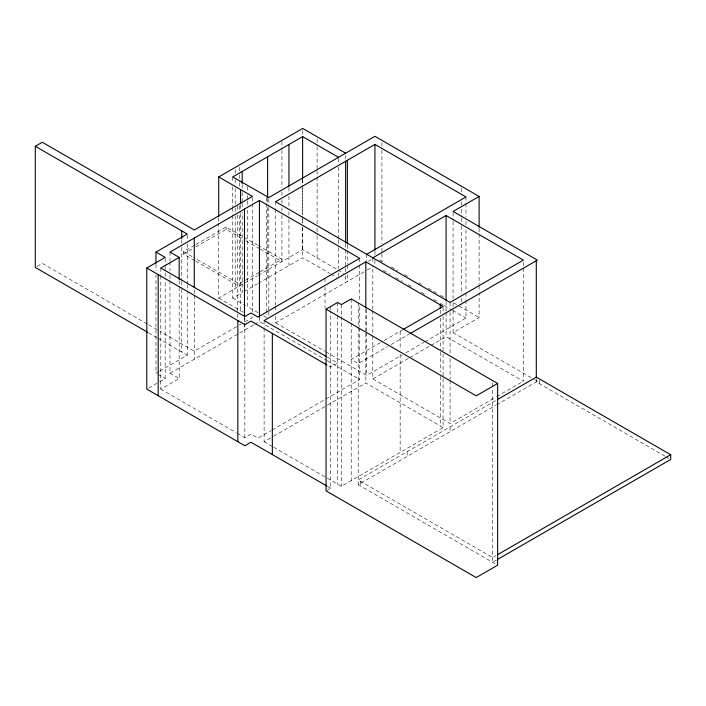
<?xml version="1.0" encoding="UTF-8"?>
<svg xmlns="http://www.w3.org/2000/svg" width="706" height="706" viewBox="0 0 706 706"><rect width="100%" height="100%" fill="white"/><g stroke="black" fill="none" stroke-linecap="round" stroke-linejoin="round"><path stroke-width="0.53" stroke-dasharray="3.53 2.65" d="M37.047 266.427L42.307 263.391L147.731 324.257M194.821 260.558L183.472 254.01L183.472 251.636L194.847 245.061M195.791 244.514L226.141 226.997L243.164 236.828M183.472 254.01L194.847 247.444M195.791 246.897L226.141 229.379L245.053 240.296M259.181 272.348L239.263 283.847L193.868 257.637M260.126 271.801L281.932 259.208L258.29 245.564M218.728 223.193L218.728 298.082L257.284 275.825M258.228 275.278L302.724 249.589L337.071 269.418M232.733 215.48L232.733 298.082L242.193 292.619L242.193 212.224M244.073 291.534L257.249 283.927M258.193 283.388L302.618 257.734L330.011 273.549M158.815 371.594L155.973 373.236L155.973 275.216M159.768 371.038L187.258 355.171L187.258 293.493M236.536 326.719L194.265 351.129L160.077 331.388M239.343 325.095L241.214 324.019M244.956 321.857L252.43 317.541L249.695 315.961M169.978 280.723L169.978 373.236L253.825 324.822M254.76 324.283L259.437 321.583L326.269 360.166M148.631 388.088L158.735 382.255M159.653 381.725L165.169 378.54L165.169 280.52M368.311 261.255L371.144 259.614M160.8 275.711L160.8 389.147L179.174 378.54L179.174 286.027M275.631 316.244L275.631 322.845L366.379 270.46M367.323 269.913L373.977 266.074M380.384 342.657L351.209 359.495L358.207 363.546L387.391 346.699M384.152 340.477L402.058 330.143M391.15 344.519L409.065 334.185M237.207 433.263L244.85 437.676L250.974 434.137L257.981 438.179L271.192 430.545M272.137 430.007L325.007 399.481M325.943 398.934L359.681 379.457L359.681 327.699M325.898 351.87L366.688 375.415L402.014 355.021M405.826 352.815L423.971 342.339M424.924 341.792L465.978 318.088L465.978 300.465M264.106 328.281L264.106 441.718L272.604 436.811M273.549 436.264L326.419 405.747M327.363 405.2L365.814 382.996L443.077 427.607L443.077 378.045M372.812 336.003L372.812 378.954L408.968 358.083M409.921 357.527L429.901 345.993M430.854 345.446L446.077 336.656L523.34 381.266L523.34 267.83M453.084 310.587L453.084 332.614L479.109 317.585L479.109 293.352M326.966 490.343L330.646 488.217L330.646 310.905M327.302 478.2L341.369 486.328L443.077 427.607M372.812 378.954L450.075 423.565L495.744 397.196M496.697 396.648L523.34 381.266M495.559 400.655L358.207 479.948L492.612 557.546L495.771 555.719M358.207 327.196L358.207 484.687L495.559 405.394M496.503 404.847L537.345 381.266L537.345 379.06M496.565 560.008L492.612 562.285L492.612 388.265M379.307 259.958L384.77 263.117M391.389 266.939L397.999 270.751M404.617 274.572L409.339 277.299M418.79 282.762L421.632 284.394M428.251 288.216L436.749 293.131M440.535 295.311L444.312 297.491M453.764 302.953L479.109 317.585M383.464 270.451L390.1 274.281M395.792 277.573L402.438 281.403M408.121 284.686L411.916 286.874M421.403 292.355L425.197 294.543M433.731 299.476L436.582 301.118M440.367 303.306L443.218 304.948M444.162 305.495L451.752 309.872M452.705 310.419L465.978 318.088M453.084 332.614L533.559 379.078M534.513 379.625L537.345 381.266M665.008 456.182L536.295 381.875L536.295 377.128M665.952 456.729L668.803 458.37M338.024 269.966L343.725 273.257M330.955 274.096L336.621 277.37M244.108 237.375L257.346 245.017M245.997 240.843L259.234 248.486M260.187 249.033L281.932 261.591L281.932 215.224M183.472 251.636L192.923 257.09M195.765 261.105L239.263 286.221L239.263 213.468M232.733 298.082L245.706 305.574M257.946 312.634L247.559 306.642L247.559 208.623M263.612 315.909L266.444 317.541L266.444 314.241M275.631 322.845L324.954 351.323M327.302 357.06L337.644 363.034L330.646 367.076L327.822 365.443M218.728 298.082L243.296 312.264M327.222 360.722L359.681 379.457M148.675 324.804L159.124 330.84M148.481 332.782L157.041 337.724M157.985 338.271L187.258 355.171M169.978 373.236L179.174 378.54M358.207 484.687L497.633 565.179M157.809 374.295L165.169 378.54M264.106 441.718L272.675 446.669M273.628 447.216L326.366 477.662M160.8 389.147L236.254 432.707M327.822 486.593L330.646 488.217M539.755 380.075L539.755 383.87M523.34 262.323L523.34 266.727M492.612 382.767L492.612 387.162M479.109 228.382L479.109 232.786M479.109 233.88L479.109 284.544M479.109 285.648L479.109 292.258M465.978 196.948L465.978 202.454M465.978 203.549L465.978 216.768M465.978 221.172L465.978 225.576M465.978 229.988L465.978 291.657M465.978 292.761L465.978 299.37M461.327 188.378L461.327 194.98M461.327 201.589L461.327 204.89M461.327 209.303L461.327 217.007M461.327 218.11L461.327 224.72M461.327 225.823L461.327 294.102M461.327 298.506L461.327 305.116M453.084 212.568L453.084 220.281M453.084 221.375L453.084 298.47M453.084 302.874L453.084 309.484M450.075 302.415L450.075 307.922M450.075 312.326L450.075 354.183M450.075 358.586L450.075 379.51M450.075 380.613L450.075 423.565M450.075 426.909L450.075 431.648M446.077 301.418L446.077 311.328M446.077 312.423L446.077 336.656M443.077 307.56L443.077 311.964M443.077 316.376L443.077 352.718M443.077 353.821L443.077 376.942M440.253 310.34L440.253 313.64M440.253 318.044L440.253 351.085M440.253 352.188L440.253 372.009M440.253 376.422L440.253 425.974M407.159 451.69L407.159 456.429M400.152 331.238L400.152 349.964M400.152 354.368L400.152 452.387M381.928 142.533L381.928 149.142M381.928 150.246L381.928 243.861M381.928 248.265L381.928 252.669M381.928 253.772L381.928 261.476M374.93 251.204L374.93 254.513M374.93 260.011L374.93 265.518M372.812 257.814L372.812 263.32M372.812 268.827L372.812 309.572M372.812 310.675L372.812 334.9M366.688 254.275L366.688 260.876M366.688 309.334L366.688 331.361M366.688 332.464L366.688 375.415M365.814 309.21L365.814 332.341M365.814 333.444L365.814 382.996M360.334 481.174L360.334 485.913M359.681 258.317L359.681 263.823M359.681 264.926L359.681 301.268M359.681 306.775L359.681 326.596M358.207 302.971L358.207 326.101M351.209 298.929L351.209 322.051M351.209 323.154L351.209 480.645M347.37 245.088L347.37 249.492M347.37 250.595L347.37 263.815M347.37 264.918L347.37 270.424M347.37 274.828L347.37 281.429M345.622 155.408L345.622 159.821M345.622 243.517L345.622 272.154M345.622 275.834L345.622 282.444M341.369 304.604L341.369 315.617M341.369 316.72L341.369 486.328M338.509 158.418L338.509 162.821M338.509 167.225L338.509 238.813M338.509 239.916L338.509 246.518M338.509 247.621L338.509 268.545M338.509 272.957L338.509 276.258M337.644 302.459L337.644 314.576M337.644 315.679L337.644 484.175M330.646 306.501L330.646 309.81M325.007 278.332L325.007 282.735M325.007 287.148L325.007 308.072M317.109 138.95L317.109 145.56M317.109 146.663L317.109 169.784M317.109 170.887L317.109 223.749M317.109 228.153L317.109 234.763M317.109 235.866L317.109 257.893M302.724 130.645L302.724 136.152M302.724 179.103L302.724 223.158M302.724 227.561L302.724 249.589M302.618 179.545L302.618 183.948M302.618 188.352L302.618 214.783M302.618 219.187L302.618 225.796M302.618 226.9L302.618 257.734M288.939 187.443L288.939 191.847M288.939 196.25L288.939 207.264M288.939 211.668L288.939 218.278M288.939 219.381L288.939 265.632M281.932 141.544L281.932 149.24M281.932 150.343L281.932 187.734M281.932 192.129L281.932 195.43M281.932 199.824L281.932 203.125M281.932 207.529L281.932 214.121M275.631 201.704L275.631 208.314M275.631 209.417L275.631 305.23M275.631 306.333L275.631 311.831M268.827 198.651L268.827 206.355M268.827 207.458L268.827 310.984M268.827 312.078L268.827 315.388M267.6 198.66L267.6 203.063M267.6 207.467L267.6 277.952M266.444 197.495L266.444 313.137M264.106 320.577L264.106 327.178M259.437 317.179L259.437 321.583M252.43 197.495L252.43 312.034M247.559 186.596L247.559 190.999M247.559 195.412L247.559 199.816M247.559 200.91L247.559 207.52M244.85 316.526L244.85 322.033M244.85 323.136L244.85 437.676M244.479 318.106L244.479 322.51M244.479 323.613L244.479 330.223M242.193 184.69L242.193 191.3M242.193 192.403L242.193 202.313M242.193 203.416L242.193 207.82M240.561 204.961L240.561 212.665M240.561 213.768L240.561 310.684M239.263 167.278L239.263 173.879M239.263 174.973L239.263 181.574M239.263 182.677L239.263 187.072M239.263 205.764L239.263 212.365M237.472 206.134L237.472 210.538M237.472 214.942L237.472 312.961M237.472 314.064L237.472 318.468M235.186 169.634L235.186 174.038M235.186 179.545L235.186 183.957M235.186 188.361L235.186 207.079M235.186 208.182L235.186 214.792M235.186 215.895L235.186 288.577M232.733 176.932L232.733 182.439M232.733 186.852L232.733 206.673M232.733 207.776L232.733 214.377M226.141 226.997L226.141 229.379M218.728 217.686L218.728 222.09M194.265 289.831L194.265 294.234M194.265 295.337L194.265 359.213M187.258 235.124L187.258 239.528M187.258 243.932L187.258 283.583M187.258 284.686L187.258 292.39M181.769 239.661L181.769 246.27M181.769 247.374L181.769 280.414M181.769 281.509L181.769 288.119M181.769 289.222L181.769 351.994M179.174 280.52L179.174 284.924M169.978 252.086L169.978 260.893M169.978 261.997L169.978 270.813M169.978 275.216L169.978 279.62M165.169 258.493L165.169 265.103M165.169 266.206L165.169 271.713M165.169 272.816L165.169 279.417M160.8 268.006L160.8 274.608M155.973 264.203L155.973 270.813"/><path stroke-width="1.06" d="M147.528 332.226L35.3 267.433L35.3 146.292L42.307 142.25L194.265 229.98L252.43 196.4L218.728 176.932L218.728 216.583M218.728 176.932L302.724 128.439L345.622 153.211M338.509 157.314L302.618 136.593L232.733 176.932L268.827 197.548L374.93 136.293L479.109 196.436L479.109 227.279M155.973 263.1L155.973 252.086L187.258 234.021L35.3 146.292M179.174 257.399L160.8 268.006L244.85 316.526L250.974 312.987L257.981 317.038L359.681 258.317L259.437 200.442L169.978 252.086L179.174 257.399L179.174 279.417M326.878 486.046L250.974 442.221L244.85 445.76L146.795 389.147L146.795 268.006L165.169 257.399L155.973 252.086M366.688 254.275L465.978 196.948L374.93 144.377L275.631 201.704L450.075 302.415L523.34 260.117L446.077 215.515L372.812 257.814M403.011 329.587L443.077 306.457L365.814 261.855L264.106 320.577L326.366 356.512M479.109 196.436L453.084 211.465L537.345 260.117L410.018 333.629M326.048 309.157L337.644 302.459L341.369 304.604L351.209 298.929L497.633 383.464L497.633 565.179L476.197 577.561L326.048 490.873L326.048 309.157L476.197 395.845L497.633 383.464M497.448 399.561L536.295 377.128L670.7 454.726L670.7 459.465L497.509 559.461M497.509 554.722L670.7 454.726M326.878 364.905L250.974 321.08L244.85 324.61L146.795 268.006M536.295 260.726L536.295 377.128M446.077 215.515L446.077 300.315M440.253 304.833L440.253 308.134M374.93 144.377L374.93 250.1M365.814 261.855L365.814 308.107M347.37 160.288L347.37 243.985M345.622 161.295L345.622 242.793M302.618 136.593L302.618 178.441M288.939 144.492L288.939 186.34M272.339 333.417L272.339 454.558M267.6 156.803L267.6 197.556M259.437 200.442L259.437 317.179M244.479 209.073L244.479 317.003M242.193 171.479L242.193 183.595M240.561 189.543L240.561 203.857M237.843 320.568L237.843 441.718M194.265 238.072L194.265 287.624M181.769 230.853L181.769 238.557M158.188 274.581L158.188 395.722"/></g></svg>
